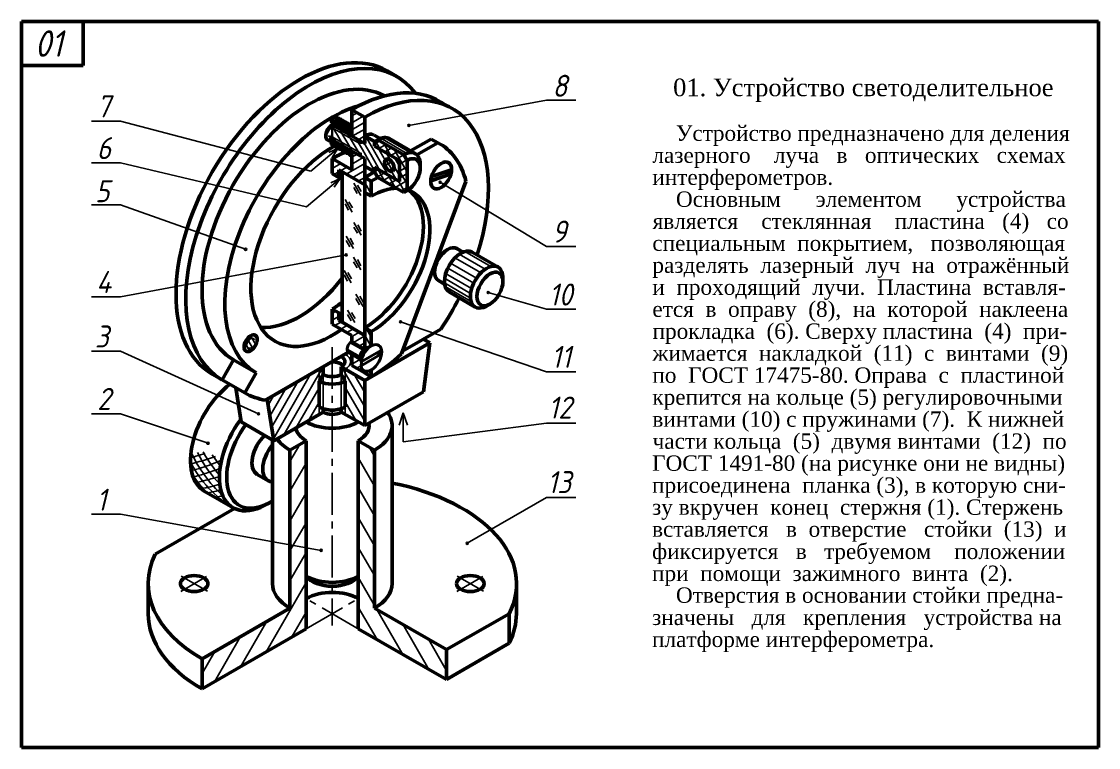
# Model space of a CAD drawing. Header units: millimetres. Extents: x -255 to 513, y 132 to 472.
# Drawn here: x -255 to -10, y 132 to 297 of the extents above; entities that cross this region are included whole.
import ezdxf

# ---------------------------------------------------------------- set-up
doc = ezdxf.new("R2010")
doc.units = ezdxf.units.MM
doc.header["$LTSCALE"] = 0.5
doc.linetypes.add('CENTER2', pattern=[28.575, 19.05, -3.175, 3.175, -3.175])
doc.linetypes.add('осевая2', pattern=[28.575, 19.05, -3.175, 3.175, -3.175])
doc.styles.get("Standard").update_dxf_attribs({"font": 'isocpeui.ttf', "width": 0.9})
doc.styles.add('стиль1', font='TIMES.TTF')

msp = doc.modelspace()

# ---------------------------------------------------------------- hatches: boundary and pattern name
at = {"lineweight": 60}
h = msp.add_hatch(color=256, dxfattribs=at)
edge = h.paths.add_edge_path()
edge.add_ellipse((-184.33, 274.33), major_axis=(0.233, -0.403), ratio=0.57735, start_angle=0, end_angle=360)
edge = h.paths.add_edge_path()
edge.add_ellipse((-183.51, 273.85), major_axis=(0.233, -0.403), ratio=0.57735, start_angle=0, end_angle=360)
edge = h.paths.add_edge_path()
edge.add_ellipse((-182.68, 273.37), major_axis=(0.233, -0.403), ratio=0.57735, start_angle=0, end_angle=360)
edge = h.paths.add_edge_path()
edge.add_ellipse((-181.86, 272.9), major_axis=(0.233, -0.403), ratio=0.57735, start_angle=0, end_angle=360)
edge = h.paths.add_edge_path()
edge.add_ellipse((-181.04, 272.42), major_axis=(0.233, -0.403), ratio=0.57735, start_angle=0, end_angle=360)
edge = h.paths.add_edge_path()
edge.add_ellipse((-180.21, 271.95), major_axis=(0.233, -0.403), ratio=0.57735, start_angle=0, end_angle=360)
edge = h.paths.add_edge_path()
edge.add_ellipse((-180.2, 266.9), major_axis=(0.233, -0.403), ratio=0.57735, start_angle=0, end_angle=360)
edge = h.paths.add_edge_path()
edge.add_ellipse((-181.03, 267.38), major_axis=(0.233, -0.403), ratio=0.57735, start_angle=0, end_angle=360)
edge = h.paths.add_edge_path()
edge.add_ellipse((-181.85, 267.85), major_axis=(0.233, -0.403), ratio=0.57735, start_angle=0, end_angle=360)
edge = h.paths.add_edge_path()
edge.add_ellipse((-182.67, 268.33), major_axis=(0.233, -0.403), ratio=0.57735, start_angle=0, end_angle=360)
edge = h.paths.add_edge_path()
edge.add_ellipse((-183.5, 268.8), major_axis=(0.233, -0.403), ratio=0.57735, start_angle=0, end_angle=360)
edge = h.paths.add_edge_path()
edge.add_ellipse((-184.32, 269.28), major_axis=(0.233, -0.403), ratio=0.57735, start_angle=0, end_angle=360)
for points in [[(-182.83, 261.58), (-182.09, 261.15), (-182.09, 262.86), (-182.83, 263.29)], [(-182.09, 230.37), (-182.83, 230.8), (-182.83, 229.09), (-182.09, 228.66)]]:
    msp.add_hatch(color=256, dxfattribs=at).paths.add_polyline_path(points)

# ---------------------------------------------------------------- linework, layer by layer
at = {"color": 0, "lineweight": 60}
for p, q in [((-255, 132), (-255, 297)), ((-10, 297), (-10, 132)), ((-10, 132), (-255, 132))]:
    msp.add_line(p, q, dxfattribs=at)
at = {"lineweight": 60}
for p, q in [((-255, 297), (-10, 297)), ((-241, 287), (-241, 297)), ((-255, 287), (-241, 287)), ((-171.82, 285.78), (-169.6, 284.5)), ((-179.87, 276.97), (-179.87, 270.99)), ((-176.91, 275.26), (-179.87, 276.97)), ((-176.91, 269.28), (-176.91, 275.26)), ((-184.31, 273.55), (-176.91, 269.28)), ((-184.31, 270.13), (-176.91, 265.86)), ((-177.97, 269.89), (-177.97, 269.21)), ((-176.91, 270.99), (-174.69, 269.7)), ((-174.81, 271.19), (-173.42, 270.39)), ((-173.95, 270.13), (-174.69, 269.7)), ((-174.69, 269.7), (-174.69, 268.69)), ((-173.95, 270.13), (-168.02, 266.71)), ((-171.33, 270.39), (-165.4, 266.97)), ((-166.49, 267.6), (-161.81, 270.3)), ((-161.81, 270.3), (-160.32, 269.45)), ((-179.87, 267.57), (-179.87, 263.29)), ((-177.97, 267.15), (-177.97, 266.47)), ((-169.04, 265.43), (-174.69, 268.69)), ((-165.06, 266.71), (-160.32, 269.45)), ((-184.31, 265.86), (-179.87, 263.29)), ((-184.31, 262.44), (-184.31, 265.86)), ((-176.91, 259.87), (-176.91, 265.86)), ((-169.04, 260.62), (-169.04, 265.43)), ((-167.28, 265.43), (-168.02, 266.71)), ((-167.28, 265.43), (-167.28, 258.59)), ((-182.83, 261.58), (-184.31, 262.44)), ((-182.83, 263.29), (-176.91, 259.87)), ((-182.83, 263.29), (-182.83, 261.58)), ((-182.83, 261.58), (-182.83, 263.29)), ((-182.09, 262.86), (-182.09, 228.66)), ((-176.91, 264.15), (-174.69, 262.86)), ((-176.91, 261.58), (-174.69, 262.86)), ((-169.04, 260.62), (-174.69, 263.88)), ((-174.69, 263.88), (-174.69, 262.86)), ((-173.95, 261.58), (-174.69, 262.86)), ((-157.29, 262.37), (-161.88, 260.81)), ((-157.15, 263.31), (-161.72, 261.76)), ((-157.29, 262.37), (-158.68, 262.8)), ((-182.83, 261.58), (-182.09, 261.15)), ((-176.91, 261.58), (-175.43, 260.73)), ((-176.91, 259.87), (-176.91, 222.6)), ((-175.43, 260.73), (-173.95, 261.58)), ((-175.43, 260.73), (-175.43, 257.31)), ((-168.02, 258.16), (-173.95, 261.58)), ((-168.56, 221.49), (-153.9, 260.67)), ((-176.91, 258.16), (-175.43, 257.31)), ((-167.28, 258.59), (-168.02, 258.16)), ((-155.97, 245.4), (-154.58, 244.59)), ((-152.48, 244.59), (-146.56, 241.17)), ((-160.16, 238.14), (-158.76, 237.34)), ((-157.72, 235.53), (-151.79, 232.11)), ((-182.83, 230.8), (-184.31, 231.66)), ((-184.31, 231.66), (-184.31, 228.24)), ((-182.83, 229.09), (-182.83, 230.8)), ((-182.83, 230.8), (-182.09, 230.37)), ((-184.31, 228.24), (-179.87, 225.67)), ((-176.91, 225.67), (-182.83, 229.09)), ((-179.87, 225.67), (-179.87, 224.31)), ((-175.43, 226.53), (-176.91, 227.38)), ((-175.43, 223.27), (-175.43, 226.53)), ((-168.34, 222.07), (-159.64, 227.09)), ((-176.91, 215.41), (-162.1, 223.96)), ((-162.1, 223.96), (-163.58, 224.82)), ((-163.58, 212.85), (-162.1, 223.96)), ((-199.49, 210.93), (-180.6, 221.83)), ((-180.61, 221.83), (-177.9, 220.26)), ((-179.87, 221.4), (-179.87, 218.83)), ((-206.77, 220.11), (-209.39, 215.58)), ((-201.59, 217.12), (-206.77, 220.11)), ((-186.35, 218.51), (-199.12, 211.14)), ((-186.37, 218.5), (-186.37, 216.79)), ((-182.25, 218.5), (-176.91, 215.41)), ((-182.25, 218.5), (-182.25, 216.79)), ((-179.87, 218.83), (-176.91, 217.12)), ((-204.21, 212.59), (-211.61, 216.86)), ((-201.59, 217.12), (-204.21, 212.59)), ((-186.37, 216.79), (-187.27, 215.29)), ((-182.25, 216.79), (-181.35, 215.29)), ((-176.91, 217.12), (-176.91, 217.56)), ((-176.91, 217.12), (-175.43, 216.27)), ((-175.43, 216.27), (-175.43, 217.81)), ((-206.27, 213.77), (-205.05, 206.01)), ((-187.26, 209.39), (-187.27, 215.29)), ((-181.37, 209.39), (-181.35, 215.29)), ((-176.91, 215.41), (-176.91, 205.15)), ((-199.12, 211.14), (-197.64, 201.73)), ((-163.58, 212.85), (-176.91, 205.15)), ((-186.37, 208.2), (-186.37, 209)), ((-182.25, 208.2), (-182.25, 209)), ((-205.05, 206.01), (-197.64, 201.73)), ((-186.37, 208.2), (-197.64, 201.73)), ((-176.91, 205.15), (-182.25, 208.2)), ((-170.7, 205.15), (-170.7, 169.24)), ((-197.93, 201.9), (-197.93, 169.24)), ((-190.24, 201.73), (-193.94, 199.59)), ((-190.24, 201.73), (-190.24, 158.98)), ((-190.24, 201.73), (-190.24, 201.73)), ((-178.39, 201.73), (-178.39, 158.98)), ((-178.39, 201.73), (-174.69, 199.59)), ((-178.39, 201.73), (-178.39, 201.73)), ((-193.94, 199.59), (-193.94, 163.68)), ((-174.69, 199.59), (-174.69, 163.68)), ((-201.37, 194.06), (-198.9, 192.64)), ((-213.43, 190.28), (-206.85, 186.48)), ((-224.57, 175.93), (-206.56, 186.32)), ((-226.2, 169.24), (-226.2, 162.4)), ((-142.38, 169.15), (-142.43, 162.4)), ((-213.93, 152.14), (-193.94, 163.68)), ((-174.69, 163.68), (-158.33, 154.24)), ((-158.33, 154.24), (-144.06, 162.4)), ((-144.06, 155.72), (-144.06, 162.4)), ((-213.93, 145.3), (-190.24, 158.98)), ((-178.39, 158.98), (-158.33, 147.48)), ((-144.06, 155.72), (-158.33, 147.48)), ((-213.93, 152.14), (-213.93, 145.3)), ((-158.33, 154.24), (-158.33, 147.48))]:
    msp.add_line(p, q, dxfattribs=at)
at = {"lineweight": -3}
for p, q in [((-166.9, 273.4), (-135.55, 279.1)), ((-135.55, 279.1), (-128.9, 279.1)), ((-179.87, 275.55), (-178.64, 276.26)), ((-179.87, 273.98), (-177.28, 275.48)), ((-232.45, 274.35), (-239.1, 274.35)), ((-189.17, 262.99), (-232.45, 274.35)), ((-185.79, 270.99), (-184.31, 273.55)), ((-183.98, 272.68), (-184.31, 273.25)), ((-184.31, 272.87), (-177.97, 269.21)), ((-183.7, 272.19), (-183.98, 272.68)), ((-183.09, 271.14), (-183.7, 272.19)), ((-182.1, 271.59), (-182.69, 272.62)), ((-179.87, 272.41), (-176.91, 274.12)), ((-179.75, 270.92), (-176.91, 272.56)), ((-185.14, 269.95), (-184.31, 271.38)), ((-184.09, 270.68), (-184.31, 271.08)), ((-184.31, 270.82), (-177.97, 267.15)), ((-183.49, 269.66), (-184.09, 270.68)), ((-182.21, 269.6), (-183.09, 271.14)), ((-181.61, 268.57), (-182.21, 269.6)), ((-181.21, 270.05), (-182.1, 271.59)), ((-180.33, 268.51), (-181.21, 270.05)), ((-180.22, 270.51), (-180.81, 271.53)), ((-179.33, 268.97), (-180.22, 270.51)), ((-178.34, 269.42), (-178.93, 270.45)), ((-178.39, 270.13), (-176.91, 270.99)), ((-173.69, 265.71), (-176.65, 270.84)), ((-174.69, 269.14), (-173.46, 269.85)), ((-173.42, 267.96), (-174.49, 269.81)), ((-173.23, 270.46), (-167.31, 267.04)), ((-172.49, 270.63), (-166.57, 267.21)), ((-182.93, 268.24), (-189.17, 262.99)), ((-182.93, 268.24), (-185.1, 267.26)), ((-182.93, 268.24), (-184.27, 266.28)), ((-179.73, 267.49), (-180.33, 268.51)), ((-178.44, 267.43), (-179.33, 268.97)), ((-177.97, 266.61), (-178.44, 267.43)), ((-177.45, 267.88), (-178.34, 269.42)), ((-174.69, 263.09), (-177.45, 267.88)), ((-175.57, 266.79), (-177.05, 269.36)), ((-172.31, 265.48), (-173.89, 268.23)), ((-173.72, 268.13), (-172.1, 269.06)), ((-171.07, 266.6), (-172.69, 269.41)), ((-172.36, 267.35), (-170.74, 268.28)), ((-170.99, 265.38), (-172.01, 267.15)), ((-171, 266.56), (-169.38, 267.5)), ((-167.28, 262.75), (-170.34, 268.05)), ((-232.45, 264.85), (-239.1, 264.85)), ((-190.19, 254.86), (-232.45, 264.85)), ((-184.31, 265.15), (-183.7, 265.5)), ((-184.31, 263.58), (-182.34, 264.72)), ((-181.11, 262.3), (-176.91, 264.72)), ((-179.87, 266.14), (-178.64, 266.86)), ((-179.87, 264.58), (-177.28, 266.07)), ((-176.37, 263.84), (-176.91, 264.77)), ((-173.49, 263.18), (-175.57, 266.79)), ((-171.61, 262.1), (-173.69, 265.71)), ((-171.34, 264.35), (-172.11, 265.69)), ((-171.73, 264.58), (-171.31, 264.82)), ((-171.31, 264.82), (-170.76, 265.13)), ((-169.04, 264.16), (-170.13, 266.06)), ((-169.64, 265.78), (-168.03, 266.71)), ((-169.04, 264.56), (-167.35, 265.54)), ((-183.95, 262.22), (-182.83, 262.87)), ((-182.46, 263.08), (-180.98, 263.93)), ((-179.75, 261.51), (-176.91, 263.15)), ((-174.69, 262.87), (-173.81, 263.37)), ((-174.01, 261.69), (-172.46, 262.59)), ((-172.34, 260.65), (-173.96, 263.46)), ((-172.28, 264.26), (-171.73, 264.58)), ((-171.47, 263.16), (-171.31, 263.25)), ((-171.31, 264.3), (-171.34, 264.35)), ((-170.54, 262.97), (-171.31, 264.3)), ((-171.31, 263.25), (-170.37, 263.79)), ((-169.73, 261.01), (-170.82, 262.9)), ((-170.37, 263.79), (-170.21, 263.88)), ((-169.93, 263.54), (-170.25, 264.09)), ((-169.04, 261.99), (-169.93, 263.54)), ((-169.04, 261.43), (-167.66, 262.22)), ((-169.01, 263.01), (-167.28, 264.01)), ((-167.28, 260.04), (-168.99, 262.99)), ((-167.66, 262.22), (-167.28, 262.44)), ((-182.51, 261.33), (-190.19, 254.86)), ((-182.51, 261.33), (-184.67, 260.35)), ((-182.51, 261.33), (-183.84, 259.37)), ((-179.44, 260.3), (-177.8, 257.46)), ((-178.57, 259.8), (-177.75, 258.38)), ((-178.39, 260.73), (-176.91, 261.59)), ((-175.43, 257.86), (-176.91, 260.42)), ((-175.43, 260.03), (-176.03, 261.07)), ((-172.72, 260.87), (-171.1, 261.81)), ((-169.99, 259.3), (-171.61, 262.1)), ((-171.36, 260.09), (-169.74, 261.02)), ((-170, 259.3), (-167.28, 260.87)), ((-167.83, 258.27), (-169.26, 260.74)), ((-159.78, 260.47), (-135.55, 245.85)), ((-179.44, 259.3), (-178.62, 257.88)), ((-168.64, 258.52), (-167.28, 259.31)), ((-232.45, 255.35), (-239.1, 255.35)), ((-204.02, 245.23), (-232.45, 255.35)), ((-181.4, 256.54), (-179.76, 253.7)), ((-181.4, 255.54), (-180.58, 254.12)), ((-180.53, 256.04), (-179.71, 254.62)), ((-179.46, 250.55), (-179.46, 250.55)), ((-179.4, 251.29), (-177.76, 248.45)), ((-179.4, 250.29), (-178.58, 248.87)), ((-178.53, 250.79), (-177.71, 249.37)), ((-181.14, 248.25), (-179.5, 245.41)), ((-180.27, 247.74), (-179.45, 246.32)), ((-181.14, 247.24), (-180.32, 245.82)), ((-135.55, 245.85), (-128.9, 245.85)), ((-181.15, 243.95), (-232.45, 234.45)), ((-179.53, 242.67), (-179.53, 242.67)), ((-179.47, 243.42), (-177.83, 240.58)), ((-178.6, 242.92), (-177.78, 241.5)), ((-156.39, 243.33), (-150.46, 239.91)), ((-149.54, 240.68), (-155.46, 244.1)), ((-154.15, 244.74), (-148.23, 241.32)), ((-181.63, 240.44), (-179.99, 237.6)), ((-179.47, 242.42), (-178.65, 241)), ((-158.04, 240.93), (-152.13, 237.51)), ((-151.46, 238.69), (-157.38, 242.11)), ((-181.63, 239.44), (-180.81, 238.02)), ((-180.76, 239.94), (-179.94, 238.52)), ((-158.75, 238.64), (-152.83, 235.22)), ((-152.6, 236.3), (-158.52, 239.72)), ((-152.87, 234.16), (-158.79, 237.58)), ((-158.64, 236.76), (-152.71, 233.34)), ((-148.85, 235.4), (-135.55, 231.6)), ((-232.45, 234.45), (-239.1, 234.45)), ((-178.98, 234.31), (-178.98, 234.31)), ((-178.92, 235.05), (-177.28, 232.21)), ((-178.92, 234.05), (-178.1, 232.63)), ((-178.06, 234.55), (-177.24, 233.13)), ((-184.31, 230.67), (-183.46, 231.16)), ((-184.31, 229.1), (-182.09, 230.38)), ((-180.87, 230.65), (-180.87, 230.65)), ((-180.81, 231.4), (-179.17, 228.56)), ((-180.81, 230.4), (-179.99, 228.98)), ((-179.94, 230.9), (-179.12, 229.48)), ((-135.55, 231.6), (-128.9, 231.6)), ((-183.7, 227.88), (-182.22, 228.74)), ((-182.35, 227.1), (-180.86, 227.96)), ((-168.8, 228.75), (-135.55, 217.35)), ((-202.59, 225.01), (-202.91, 225.56)), ((-201.69, 225.36), (-201.9, 225.72)), ((-180.99, 226.32), (-179.51, 227.17)), ((-179.87, 225.4), (-179.7, 225.49)), ((-179.7, 225.49), (-178.15, 226.39)), ((-179.45, 224.07), (-176.91, 225.54)), ((-175.5, 223.24), (-176.91, 225.68)), ((-175.43, 225.28), (-176.5, 227.15)), ((-203.76, 223.22), (-204.18, 223.95)), ((-203.61, 222.96), (-203.76, 223.22)), ((-203.37, 224.45), (-203.63, 224.91)), ((-203.09, 222.06), (-203.61, 222.96)), ((-202.97, 223.76), (-203.37, 224.45)), ((-202.31, 222.62), (-202.97, 223.76)), ((-202.33, 224.56), (-202.59, 225.01)), ((-201.71, 223.49), (-202.33, 224.56)), ((-201.4, 224.86), (-201.69, 225.36)), ((-180.27, 223.98), (-177.31, 222.27)), ((-178.09, 223.29), (-176.91, 223.97)), ((-176.49, 222.79), (-176.91, 223.5)), ((-232.45, 222.1), (-239.1, 222.1)), ((-201.1, 207.85), (-232.45, 222.1)), ((-180.91, 222.56), (-177.95, 220.85)), ((-179.87, 220.69), (-179.26, 221.05)), ((-187.27, 216.98), (-186.41, 218.47)), ((-181.35, 217.08), (-182.12, 218.42)), ((-179.87, 219.13), (-177.9, 220.26)), ((-178.77, 218.19), (-177.76, 218.78)), ((-197.71, 202.16), (-189.23, 216.85)), ((-195.3, 203.07), (-187.27, 216.98)), ((-187.27, 217.98), (-187.27, 207.68)), ((-186.37, 216.79), (-186.37, 209)), ((-182.25, 216.79), (-182.25, 209)), ((-181.35, 217.98), (-181.35, 207.68)), ((-176.91, 209.39), (-181.35, 217.08)), ((-176.91, 212.65), (-179.3, 216.79)), ((-175.43, 216.6), (-175.99, 217.57)), ((-135.55, 217.35), (-128.9, 217.35)), ((-198.51, 207.28), (-194.88, 213.59)), ((-198.11, 204.72), (-192.05, 215.22)), ((-192.49, 204.69), (-187.27, 213.72)), ((-176.91, 206.13), (-181.35, 213.83)), ((-198.92, 209.84), (-197.7, 211.96)), ((-189.68, 206.3), (-187.27, 210.47)), ((-186.87, 207.92), (-186.37, 208.77)), ((-181.67, 207.87), (-182.25, 208.87)), ((-178.87, 206.27), (-181.35, 210.57)), ((-232.45, 207.85), (-239.1, 207.85)), ((-232.45, 207.85), (-212.57, 201.14)), ((-168.16, 201.43), (-135.55, 205.72)), ((-135.55, 205.72), (-128.9, 205.72)), ((-209.81, 195.98), (-211.65, 198.52)), ((-193.94, 197.02), (-191.71, 200.88)), ((-193.94, 190.24), (-190.24, 196.65)), ((-174.69, 191.42), (-178.39, 197.84)), ((-193.94, 183.45), (-190.24, 189.86)), ((-174.69, 184.64), (-178.39, 191.05)), ((-153.6, 178.4), (-135.55, 188.85)), ((-135.55, 188.85), (-128.9, 188.85)), ((-232.45, 185.05), (-239.1, 185.05)), ((-186.84, 176.8), (-232.45, 185.05)), ((-174.69, 177.85), (-178.39, 184.26)), ((-193.94, 176.66), (-190.24, 183.08)), ((-174.69, 171.06), (-178.39, 177.48)), ((-193.94, 169.88), (-190.24, 176.29)), ((-218.79, 167.47), (-212.89, 170.88)), ((-218.69, 170.95), (-212.7, 167.5)), ((-199.35, 153.72), (-190.24, 169.5)), ((-174.69, 164.28), (-178.39, 170.69)), ((-155.96, 167.47), (-150.06, 170.88)), ((-155.86, 170.95), (-149.88, 167.5)), ((-193.47, 157.11), (-190.24, 162.72)), ((-174.13, 156.52), (-178.39, 163.9)), ((-168.25, 153.13), (-174.17, 163.39)), ((-205.22, 150.33), (-199.3, 160.59)), ((-162.37, 149.73), (-168.29, 159.99)), ((-211.1, 146.93), (-205.18, 157.19)), ((-158.38, 149.6), (-162.42, 156.6)), ((-213.93, 148.82), (-211.06, 153.8))]:
    msp.add_line(p, q, dxfattribs=at)
at = {"lineweight": 40}
msp.add_line((-184.31, 273.55), (-184.31, 270.13), dxfattribs=at)
for p, q in [((-174.69, 269.61), (-174.77, 269.75)), ((-177.03, 269.35), (-176.91, 269.42)), ((-177.85, 266.4), (-177.97, 266.61)), ((-167.28, 265.43), (-167.28, 258.59)), ((-168.99, 262.99), (-169.04, 263.08)), ((-169.04, 263), (-169.01, 263.01)), ((-177.04, 259.94), (-176.91, 260.02)), ((-179.5, 259.56), (-179.5, 259.56)), ((-176.83, 258.12), (-176.91, 258.25)), ((-181.46, 255.8), (-181.46, 255.8)), ((-181.2, 247.5), (-181.2, 247.5)), ((-181.69, 239.69), (-181.69, 239.69)), ((-182.15, 228.92), (-182.15, 228.92)), ((-186.35, 218.51), (-180.63, 221.81)), ((-177.41, 217.41), (-176.91, 217.7)), ((-175.48, 217.9), (-175.43, 217.92)), ((-168.16, 208.08), (-169.11, 205.23)), ((-168.16, 201.43), (-168.16, 208.08)), ((-168.16, 208.08), (-167.21, 205.23)), ((-174.69, 198.21), (-175.88, 200.29)), ((-190.24, 197.2), (-190.24, 191.5)), ((-199.29, 187.23), (-198.46, 187.7))]:
    msp.add_line(p, q)
at = {"linetype": 'CENTER2'}
msp.add_line((-176.91, 258.16), (-176.91, 227.38), dxfattribs=at)
at = {"linetype": 'осевая2', "lineweight": -3}
for p, q in [((-184.31, 223.01), (-184.31, 159.74)), ((-190.24, 158.98), (-178.39, 165.82)), ((-178.39, 158.98), (-190.24, 165.82))]:
    msp.add_line(p, q, dxfattribs=at)
at = {"lineweight": 50}
for p, q in [((-176.91, 222.6), (-179.87, 224.31)), ((-176.91, 222.6), (-175.43, 223.27)), ((-177.95, 220.79), (-177.76, 219.63)), ((-177.76, 219.63), (-173.09, 222.32)), ((-177.76, 218.76), (-173.09, 221.46)), ((-173.09, 221.46), (-174.29, 221.64)), ((-177.76, 218.76), (-177.67, 219.68)), ((-175.43, 217.81), (-175.43, 217.8))]:
    msp.add_line(p, q, dxfattribs=at)
for centre, radius, start, end in [((-166.9, 273.4), 0.237, 0, 180), ((-166.9, 273.4), 0.238, 180, 0), ((-159.78, 260.47), 0.237, 0, 180), ((-159.78, 260.47), 0.238, 180, 0), ((-204.02, 245.23), 0.237, 0, 180), ((-204.02, 245.23), 0.238, 180, 0), ((-148.85, 235.4), 0.238, 0, 180), ((-148.85, 235.4), 0.238, 180, 0), ((-168.8, 228.75), 0.238, 0, 180), ((-168.8, 228.75), 0.237, 180, 0), ((-201.1, 207.85), 0.238, 0, 180), ((-201.1, 207.85), 0.237, 180, 0), ((-212.57, 201.14), 0.237, 0, 180), ((-212.57, 201.14), 0.238, 180, 0), ((-186.84, 176.8), 0.238, 0, 180), ((-186.84, 176.8), 0.238, 180, 0), ((-153.6, 178.4), 0.238, 0, 180), ((-153.6, 178.4), 0.237, 180, 0)]:
    msp.add_arc(centre, radius, start, end)
at = {"lineweight": -3}
for centre, radius, start, end in [((-181.15, 243.95), 0.237, 0, 180), ((-181.15, 243.95), 0.238, 180, 0), ((-187.61, 212.6), 31.83, 205.0624, 227.1806), ((-190.19, 211.32), 27.68, 206.3813, 224.8438), ((-185.41, 215.23), 32.54, 209.5956, 221.2374), ((-193.78, 208.49), 25.6, 207.1635, 239.3013)]:
    msp.add_arc(centre, radius, start, end, dxfattribs=at)
at = {"lineweight": 60}
for centre, major_axis, ratio, start_param, end_param in [((-191.72, 251.32), (-19.9, -34.46), 0.57735, 3.141593, 6.283185), ((-189.5, 250.04), (-19.9, -34.46), 0.57735, 2.897264, 6.283185), ((-189.5, 250.04), (-17.28, -29.93), 0.57735, 3.155603, 6.283185), ((-179.87, 244.48), (-19.9, -34.46), 0.57735, 3.067091, 3.926991), ((-176.91, 242.77), (-19.9, -34.46), 0.57735, 1.924738, 3.926991), ((-184.31, 247.05), (-17.28, -29.93), 0.57735, 3.671359, 6.283185), ((-184.47, 271.94), (-1.75, -3.03), 0.57735, 2.903623, 3.972086), ((-183.65, 271.46), (-1.75, -3.03), 0.57735, 2.903623, 3.972086), ((-184.31, 271.84), (-1.05, -1.81), 0.57735, 3.544074, 7.068583), ((-184.2, 272.81), (-0.65, -1.13), 0.57735, 3.521143, 3.830947), ((-183.38, 272.33), (-0.65, -1.13), 0.57735, 3.521143, 3.830947), ((-182.82, 270.99), (-1.75, -3.03), 0.57735, 2.903623, 3.972086), ((-182.55, 271.86), (-0.65, -1.13), 0.57735, 3.521143, 3.830947), ((-182, 270.51), (-1.75, -3.03), 0.57735, 2.900125, 3.972086), ((-181.73, 271.38), (-0.65, -1.13), 0.57735, 3.521143, 3.830947), ((-181.17, 270.03), (-1.75, -3.03), 0.57735, 3.371583, 3.970284), ((-180.9, 270.9), (-0.65, -1.13), 0.57735, 3.520594, 3.825335), ((-180.35, 269.55), (-1.75, -3.03), 0.57735, 10.015022, 10.253114), ((-184.2, 270.88), (-0.65, -1.13), 0.57735, 0.445036, 0.999216), ((-176.91, 267.57), (-2.09, -3.63), 0.57735, 3.141593, 3.926991), ((-173.95, 265.86), (-2.62, -4.53), 0.57735, 3.141593, 3.926991), ((-184.31, 247.05), (-13.09, -22.67), 0.57735, 3.897294, 7.182363), ((-184.31, 247.05), (-11.52, -19.95), 0.57735, 3.739667, 3.926991), ((-184.47, 271.48), (-1.75, -3.03), 0.57735, 7.231193, 7.339068), ((-183.38, 270.41), (-0.65, -1.13), 0.57735, 6.728221, 7.282401), ((-183.65, 271), (-1.75, -3.03), 0.57735, 7.231193, 7.339068), ((-182.55, 269.93), (-0.65, -1.13), 0.57735, 6.728221, 7.282401), ((-182.82, 270.53), (-1.75, -3.03), 0.57735, 7.231193, 7.339068), ((-181.73, 269.46), (-0.65, -1.13), 0.57735, 6.728221, 7.282401), ((-180.9, 268.98), (-0.65, -1.13), 0.57735, 6.728221, 7.282401), ((-181.17, 269.57), (-1.75, -3.03), 0.57735, 7.231193, 7.339068), ((-180.08, 268.5), (-0.65, -1.13), 0.57735, 6.728221, 7.282401), ((-168.02, 262.44), (-2.62, -4.53), 0.57735, 2.250407, 3.926991), ((-175.43, 241.92), (-15.71, -27.21), 0.57735, 2.605234, 3.179406), ((-167.28, 262.01), (-2.09, -3.63), 0.57735, 0.785398, 3.926991), ((-176.91, 242.77), (-9.42, -16.32), 0.57735, 0.785398, 3.062944), ((-175.43, 241.92), (-9.42, -16.32), 0.57735, 3.48143, 3.926991), ((-175.43, 241.92), (-9.42, -16.32), 0.57735, 0.785398, 3.248312), ((-158.06, 241.77), (-2.09, -3.63), 0.57735, 3.141593, 6.283185), ((-155.1, 240.06), (-2.62, -4.53), 0.57735, 3.141593, 6.283185), ((-149.18, 236.64), (-2.62, -4.53), 0.57735, 2.250407, 7.174371), ((-191.72, 251.32), (-13.09, -22.67), 0.57735, 0.286757, 1.332249), ((-184.31, 247.05), (-9.42, -16.32), 0.57735, 7.068583, 7.236032), ((-176.91, 242.77), (-19.9, -34.46), 0.57735, 1.446243, 1.654333), ((-184.31, 219.69), (-2.88, 0), 0.57735, 2.356194, 3.926991), ((-175.43, 241.92), (-15.71, -27.21), 0.57735, 0.785398, 1.099874), ((-184.31, 217.98), (-2.91, 0), 0.57735, 3.686751, 4.729624), ((-184.31, 217.98), (-2.91, 0), 0.57735, 0.785398, 2.356194), ((-205.87, 203.38), (-7.56, -13.1), 0.57735, 4.0911, 6.283185), ((-184.31, 217), (-4.19, 0), 0.57735, 0.785398, 2.356194), ((-184.31, 247.05), (-19.9, -34.46), 0.57735, 6.283185, 6.498962), ((-184.31, 211.09), (-4.16, 0), 0.57735, 7.068583, 8.63938), ((-199.29, 199.58), (-7.56, -13.1), 0.57735, 4.505065, 7.107825), ((-184.31, 209.39), (-8.37, 0), 0.57735, 0.784445, 2.357147), ((-184.31, 209.39), (-2.91, 0), 0.57735, 7.068583, 8.63938), ((-184.31, 205.15), (-13.61, 0), 0.57735, 2.356194, 3.5322), ((-198.46, 199.1), (-6.98, -12.09), 0.57735, 4.518635, 7.123086), ((-184.31, 205.15), (-8.38, 0), 0.57735, 6.396609, 7.068583), ((-184.31, 205.15), (-8.38, 0), 0.57735, 2.356194, 3.251859), ((-198.46, 199.1), (-2.91, -5.04), 0.57735, 4.232021, 6.283185), ((-184.31, 205.15), (-13.61, 0), 0.57735, 6.673792, 7.068583), ((-196, 197.68), (-2.91, -5.04), 0.57735, 4.415443, 6.580131), ((-184.31, 169.24), (-41.93, 0.09), 0.577124, 2.858913, 4.383052), ((-184.31, 169.24), (-41.89, 0), 0.57735, 6.003148, 7.068583), ((-184.31, 169.24), (-13.61, 0), 0.57735, 0, 0.785398), ((-184.31, 174.36), (-8.38, 0), 0.57735, 7.068583, 8.63938), ((-184.31, 172.39), (-6.47, 0), 0.57735, 6.698701, 9.009263), ((-184.31, 169.24), (-13.61, 0), 0.57735, 2.356194, 3.141593), ((-184.31, 162.4), (-8.38, 0), 0.57735, 3.926991, 5.497787), ((-184.31, 162.4), (-41.89, 0), 0.57735, 6.283185, 7.068583), ((-184.31, 162.4), (-41.89, 0), 0.57735, 9.14474, 9.424778)]:
    msp.add_ellipse(centre, major_axis=major_axis, ratio=ratio, start_param=start_param, end_param=end_param, dxfattribs=at)
at = {"lineweight": 50}
for centre in [(-184.33, 274.33), (-183.51, 273.85), (-182.68, 273.37), (-181.86, 272.9), (-181.04, 272.42), (-180.21, 271.95), (-184.32, 269.28), (-183.5, 268.8), (-182.67, 268.33), (-181.85, 267.85), (-181.03, 267.38), (-180.2, 266.9)]:
    msp.add_ellipse(centre, major_axis=(0.233, -0.403), ratio=0.57735, dxfattribs=at)
at = {"lineweight": -3}
for centre, major_axis, start_param, end_param in [((-184.31, 271.84), (-0.63, -1.09), 3.926991, 4.429959), ((-184.31, 271.84), (-0.63, -1.09), 5.761131, 7.068583), ((-202.88, 223.87), (-0.63, -1.09), 2.641301, 7.387817), ((-184.31, 219.69), (-4.19, 0), 2.356194, 3.926991)]:
    msp.add_ellipse(centre, major_axis=major_axis, ratio=0.57735, start_param=start_param, end_param=end_param, dxfattribs=at)
for centre, major_axis, start_param, end_param in [((-184.2, 272.81), (-0.65, -1.13), 2.452238, 2.452773), ((-183.38, 272.33), (-0.65, -1.13), 2.452238, 2.452773), ((-182.55, 271.86), (-0.65, -1.13), 2.452238, 2.452773), ((-181.73, 271.38), (-0.65, -1.13), 2.452238, 2.452773), ((-180.08, 270.42), (-0.65, -1.13), 3.697378, 3.824229), ((-180.35, 269.1), (-1.75, -3.03), 0.948008, 0.980552)]:
    msp.add_ellipse(centre, major_axis=major_axis, ratio=0.57735, start_param=start_param, end_param=end_param)
at = {"lineweight": 40}
msp.add_ellipse((-182, 270.05), major_axis=(-1.75, -3.03), ratio=0.57735, start_param=7.231193, end_param=7.339068, dxfattribs=at)
at = {"lineweight": 60}
for centre, major_axis in [((-171.31, 264.34), (0.79, -1.36)), ((-159.52, 262.03), (-1.68, -2.9)), ((-148.44, 236.21), (-2.09, -3.63)), ((-202.88, 223.87), (-1.05, -1.81)), ((-215.73, 169.24), (-3.14, 0)), ((-152.9, 169.24), (-3.14, 0))]:
    msp.add_ellipse(centre, major_axis=major_axis, ratio=0.57735, dxfattribs=at)
at = {"lineweight": 50}
for centre, major_axis, start_param, end_param in [((-179.87, 223.11), (-0.74, -1.28), 3.926991, 6.286977), ((-175.43, 220.54), (-1.67, -2.89), 5.656937, 11.62042), ((-176.91, 221.4), (-0.74, -1.28), 3.926991, 5.497787)]:
    msp.add_ellipse(centre, major_axis=major_axis, ratio=0.57735, start_param=start_param, end_param=end_param, dxfattribs=at)
at = {"lineweight": -3}
for points, knots in [([(-213.21, 198.81), (-213.92, 198.59), (-215.02, 198.25), (-216.14, 197.95), (-216.55, 197.85)], [0, 0, 0, 0, 2.335057, 3.657221, 3.657221, 3.657221, 3.657221]), ([(-210.87, 198.17), (-212.09, 197.75), (-213.96, 197.1), (-215.88, 196.6), (-216.54, 196.44)], [0, 0, 0, 0, 4.078604, 6.242178, 6.242178, 6.242178, 6.242178]), ([(-209.51, 197.3), (-210.96, 196.69), (-213.21, 195.77), (-215.54, 195.15), (-216.37, 194.95)], [0.625814, 0.625814, 0.625814, 0.625814, 5.593225, 8.268826, 8.268826, 8.268826, 8.268826]), ([(-212.93, 189.99), (-213.59, 190.71), (-214.74, 192.02), (-215.74, 193.44), (-216.16, 194.07)], [2.597785, 2.597785, 2.597785, 2.597785, 5.700017, 8.097274, 8.097274, 8.097274, 8.097274]), ([(-209.86, 195.35), (-210.88, 195.01), (-212.9, 194.34), (-214.94, 193.74), (-215.95, 193.45)], [0.681469, 0.681469, 0.681469, 0.681469, 4.078604, 7.404013, 7.404013, 7.404013, 7.404013]), ([(-209.98, 193.58), (-211.01, 193.28), (-212.78, 192.77), (-214.59, 192.35), (-215.35, 192.19)], [0.497097, 0.497097, 0.497097, 0.497097, 3.871028, 6.336533, 6.336533, 6.336533, 6.336533]), ([(-209.65, 190.55), (-210.62, 190.31), (-211.64, 190.06), (-212.67, 189.87), (-212.71, 189.86)], [0.825838, 0.825838, 0.825838, 0.825838, 3.978727, 4.128588, 4.128588, 4.128588, 4.128588])]:
    msp.add_open_spline(points, degree=3, knots=knots, dxfattribs=at)
for points in [[(-209.88, 191.8), (-211.31, 191.43), (-212.74, 191.08), (-214.19, 190.81)], [(-209.2, 189.22), (-209.78, 189.09), (-210.36, 188.96), (-210.94, 188.84)], [(-208.66, 188.22), (-208.93, 188.14), (-209.19, 188.06), (-209.46, 187.99)]]:
    msp.add_open_spline(points, degree=3, dxfattribs=at)

# ---------------------------------------------------------------- texts
at = {"lineweight": 30, "width": 0.9}
msp.add_text('01', height=6, dxfattribs=at).set_placement((-252, 289))
at = {"lineweight": -3, "width": 0.9}
for s, p in [('8', (-134.23, 279.9)), ('7', (-237.9, 275.23)), ('6', (-237.9, 265.73)), ('5', (-238.26, 255.94)), ('9', (-134.33, 246.76)), ('4', (-238, 235.3)), ('10', (-135.02, 232.45)), ('3', (-238.32, 222.91)), ('11', (-134.49, 218.29)), ('2', (-237.77, 208.72)), ('12', (-135.15, 206.75)), ('13', (-135.38, 189.81)), ('1', (-237.95, 185.81))]:
    msp.add_text(s, height=5, dxfattribs=at).set_placement(p)
at = {"style": 'стиль1'}
for s, height, p in [('01. Устройство светоделительное', 4, (-106.77, 280.03)), ('Устройство предназначено для деления', 3.5, (-106.12, 269.88)), ('лазерного    луча   в   оптических   схемах', 3.5, (-111.48, 264.88)), ('интерферометров.', 3.5, (-111.48, 259.88)), ('Основным      элементом      устройства', 3.5, (-106.12, 254.88)), ('является    стеклянная    пластина   (4)   со ', 3.5, (-111.43, 249.88)), ('специальным  покрытием,   позволяющая', 3.5, (-111.48, 244.88)), ('разделять  лазерный  луч  на  отражённый', 3.5, (-111.48, 239.88)), ('и  проходящий  лучи.  Пластина  вставля-', 3.5, (-111.48, 234.88)), ('ется  в  оправу  (8),  на  которой  наклеена', 3.5, (-111.48, 229.88)), ('прокладка  (6). Сверху пластина  (4)  при-', 3.5, (-111.43, 224.88)), ('жимается  накладкой  (11)  с  винтами  (9)', 3.5, (-111.48, 219.88)), ('по  ГОСТ 17475-80. Оправа  с  пластиной', 3.5, (-111.48, 214.88)), ('крепится на кольце (5) регулировочными', 3.5, (-111.48, 209.88)), ('винтами (10) с пружинами (7).  К нижней', 3.5, (-111.48, 204.88)), ('части кольца  (5)  двумя винтами  (12)  по', 3.5, (-111.43, 199.88)), ('ГОСТ 1491-80 (на рисунке они не видны)', 3.5, (-111.55, 194.88)), ('присоединена  планка (3), в которую сни-', 3.5, (-111.55, 189.88)), ('зу вкручен  конец  стержня (1). Стержень', 3.5, (-111.55, 184.88)), ('вставляется   в  отверстие   стойки  (13)  и', 3.5, (-111.55, 179.88)), ('фиксируется   в   требуемом    положении', 3.5, (-111.55, 174.83)), ('при  помощи  зажимного  винта  (2).', 3.5, (-111.55, 169.83)), ('Отверстия в основании стойки предна-', 3.5, (-106.12, 164.88)), ('значены   для   крепления   устройства на', 3.5, (-111.55, 159.83)), ('платформе интерферометра.', 3.5, (-111.55, 154.83))]:
    msp.add_text(s, height=height, dxfattribs=at).set_placement(p)

doc.saveas('drawing.dxf')
